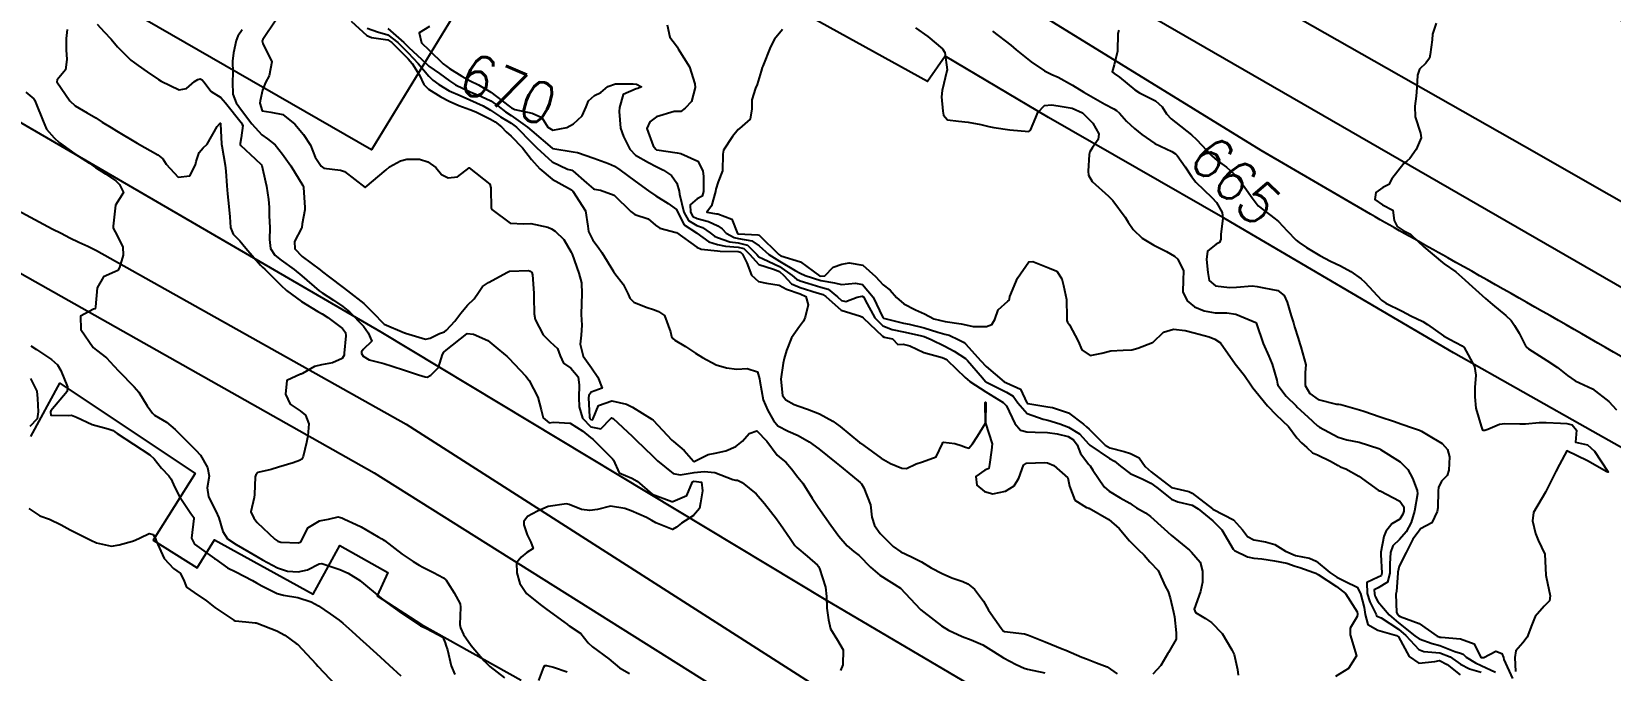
# Model space of a CAD drawing. Header units: metres. Extents: x 292545 to 299085, y 7450245 to 7463078.
# Drawn here: x 296068.4 to 296220.5, y 7461552.1 to 7461613.7 of the extents above; entities that cross this region are included whole.
import ezdxf
from ezdxf.enums import TextEntityAlignment as Align

# ---------------------------------------------------------------- set-up
doc = ezdxf.new("R2010")
doc.units = ezdxf.units.M
for name, color, linetype in [('Cotas', 45, 'Continuous'), ('Curvas de Nivel 1m', 11, 'Continuous'), ('Curvas de Nivel 5m', 15, 'Continuous'), ('Edificações', 30, 'Continuous'), ('Vias Primárias', 230, 'Continuous')]:
    doc.layers.add(name, color=color, linetype=linetype)
doc.styles.add('Style-STANDARD', font='STANDARD.shx')

msp = doc.modelspace()

# ---------------------------------------------------------------- linework, layer by layer
at = {"layer": 'Curvas de Nivel 1m', "flags": 128}
for points, elevation in [([(296074.74, 7461614.39), (296075.43, 7461613.67), (296076.11, 7461612.96), (296076.71, 7461612.21), (296077.99, 7461610.94), (296078.69, 7461610.41), (296079.57, 7461609.81), (296080.67, 7461609.06), (296080.91, 7461608.9), (296082.66, 7461608.06), (296083.35, 7461608.19), (296084.13, 7461608.87), (296084.46, 7461609.08), (296084.68, 7461609.12), (296084.87, 7461609.05), (296085.01, 7461608.85), (296085.74, 7461607.92), (296086.66, 7461607.33), (296087.12, 7461606.83), (296088.62, 7461604.91), (296088.7, 7461604.81), (296088.79, 7461604.64), (296088.61, 7461603.46), (296088.52, 7461602.9), (296088.53, 7461602.81), (296088.6, 7461602.7), (296089.96, 7461601.42), (296090.57, 7461600.85), (296090.61, 7461600.79), (296090.97, 7461599.2), (296091.06, 7461598.78), (296091.26, 7461597.5), (296091.31, 7461596.78), (296091.33, 7461595.97), (296091.37, 7461594.78), (296091.36, 7461593.65), (296091.43, 7461592.78), (296091.85, 7461592.14), (296092.47, 7461591.67), (296093.72, 7461590.75), (296094.45, 7461590.14), (296096.13, 7461588.72), (296096.43, 7461588.5), (296097.51, 7461587.79), (296098.42, 7461587.19), (296099.06, 7461586.68), (296100.39, 7461585.31), (296100.86, 7461584.67), (296101.2, 7461583.84), (296100.37, 7461583.05), (296100.21, 7461582.83), (296100.21, 7461582.67), (296100.36, 7461582.41), (296100.96, 7461582.06), (296102.35, 7461581.7), (296103.17, 7461581.46), (296104.35, 7461581.05), (296105.7, 7461580.61), (296106.34, 7461580.41), (296106.54, 7461580.4), (296106.88, 7461580.59), (296107.61, 7461581.33), (296108, 7461582.58), (296108.14, 7461582.81), (296108.37, 7461582.99), (296110.34, 7461584.55), (296110.36, 7461584.57), (296110.38, 7461584.59), (296110.99, 7461584.54), (296112.38, 7461583.92), (296113.15, 7461583.29), (296114.07, 7461582.5), (296114.23, 7461582.37), (296114.36, 7461582.25), (296116.03, 7461580.48), (296116.34, 7461580.08), (296117.18, 7461578.47), (296117.52, 7461577.25), (296117.71, 7461576.47), (296118.29, 7461575.99), (296118.7, 7461576.04), (296120.29, 7461575.94), (296121.51, 7461575.19), (296122.27, 7461574.58), (296122.47, 7461574.41), (296124.25, 7461572.65), (296124.38, 7461572.52), (296124.48, 7461572.39), (296125.01, 7461571.16), (296126.23, 7461570.67), (296126.76, 7461570.35), (296128.2, 7461569.12), (296130.1, 7461568.42), (296130.19, 7461568.42), (296131.52, 7461568.99), (296132.07, 7461570.29), (296132.22, 7461570.35), (296132.94, 7461570.28), (296133.04, 7461569.45), (296132.86, 7461568.28), (296132.74, 7461567.73), (296132.18, 7461567.07), (296131.02, 7461566.31), (296130.55, 7461565.93), (296130.16, 7461565.7), (296128.54, 7461566.34), (296128.18, 7461566.57), (296127.66, 7461566.86), (296126.18, 7461567.52), (296125.55, 7461567.73), (296124.19, 7461567.96), (296122.93, 7461567.65), (296122.18, 7461567.54), (296121.4, 7461567.64), (296120.19, 7461568.12), (296119.94, 7461568.19), (296118.19, 7461567.94), (296117.17, 7461567.49), (296116.18, 7461566.95), (296115.83, 7461566.49), (296115.84, 7461566.15), (296116.16, 7461565.21), (296116.5, 7461564.48), (296116.74, 7461563.88), (296116.14, 7461563.49), (296115.58, 7461563.04), (296115.13, 7461562.49), (296115.15, 7461561.53), (296115.45, 7461560.49), (296116.09, 7461559.53), (296117.42, 7461558.47), (296118.07, 7461558), (296119.69, 7461556.81), (296120.05, 7461556.54), (296120.11, 7461556.5), (296120.22, 7461556.44), (296121.32, 7461555.69), (296122.04, 7461554.8), (296122.44, 7461554.41), (296124.02, 7461553.26), (296125.06, 7461552.38), (296126, 7461551.84)], 676), ([(296091.95, 7461614.77), (296090.72, 7461612.92), (296090.67, 7461612.85), (296090.65, 7461612.79), (296090.72, 7461612.55), (296091.56, 7461610.78), (296091.33, 7461609.43), (296090.95, 7461608.79), (296090.67, 7461608.05), (296090.44, 7461607), (296090.43, 7461606.79), (296090.64, 7461606.06), (296091.48, 7461605.93), (296092.64, 7461605.7), (296093.8, 7461604.75), (296094.61, 7461603.76), (296095.29, 7461602.73), (296095.74, 7461601.58), (296096.31, 7461600.72), (296096.57, 7461600.53), (296098.19, 7461600.32), (296098.57, 7461600.19), (296100.55, 7461598.67), (296102.57, 7461600.37), (296102.9, 7461600.64), (296103.97, 7461601.24), (296104.58, 7461601.4), (296105.79, 7461601.4), (296106.58, 7461601.15), (296107.36, 7461600.59), (296107.9, 7461599.91), (296108.56, 7461599.59), (296109.44, 7461599.69), (296110.57, 7461600.55), (296112.56, 7461598.98), (296112.65, 7461598.63), (296112.66, 7461598.53), (296112.69, 7461596.68), (296112.77, 7461596.53), (296114.51, 7461595.21), (296115.83, 7461595.17), (296116.51, 7461595.19), (296118.14, 7461594.83), (296118.51, 7461594.69), (296118.87, 7461594.45), (296119.7, 7461593.65), (296120.4, 7461592.43), (296120.48, 7461592.23), (296121.15, 7461590.42), (296121.39, 7461589.47), (296121.44, 7461588.42), (296121.38, 7461587.47), (296121.37, 7461586.42), (296121.41, 7461585.41), (296121.35, 7461584.42), (296121.25, 7461583.55), (296121.55, 7461582.42), (296122.35, 7461581.27), (296122.96, 7461580.4), (296123.39, 7461579.34), (296122.32, 7461578.94), (296122.1, 7461578.62), (296122.08, 7461578.41), (296122.16, 7461576.55), (296122.19, 7461576.41), (296122.29, 7461576.31), (296122.41, 7461576.29), (296122.5, 7461576.41), (296123.04, 7461577.67), (296124.31, 7461578.1), (296125.72, 7461577.79), (296126.3, 7461577.5), (296128.15, 7461576.34), (296128.29, 7461576.23), (296130.1, 7461574.32), (296130.26, 7461574.18), (296131.27, 7461573.32), (296132.18, 7461572.29), (296132.22, 7461572.27), (296132.24, 7461572.27), (296132.26, 7461572.27), (296132.32, 7461572.29), (296133.6, 7461572.93), (296134.25, 7461573.06), (296135.28, 7461573.29), (296136.26, 7461573.69), (296136.91, 7461574.23), (296137.53, 7461574.97), (296138.28, 7461575.23), (296139.24, 7461574.21), (296140.25, 7461572.87), (296140.61, 7461572.56), (296141.08, 7461572.19), (296141.61, 7461571.55), (296142.23, 7461570.76), (296142.69, 7461570.17), (296143.62, 7461568.74), (296144, 7461568.15), (296144.19, 7461567.87), (296145.39, 7461566.14), (296146.16, 7461565.06), (296146.98, 7461564.12), (296147.63, 7461563.6), (296148.13, 7461563.19), (296149.23, 7461562.09), (296150.12, 7461561.3), (296152.1, 7461560.06), (296154, 7461558.03), (296154.03, 7461557.99), (296154.07, 7461557.96), (296154.35, 7461557.75), (296156.06, 7461556.43), (296156.74, 7461556), (296158.04, 7461555.41), (296158.93, 7461555.09), (296160.03, 7461554.59), (296161.05, 7461553.95), (296162.02, 7461553.34), (296163.24, 7461552.7), (296164.01, 7461552.35), (296164.34, 7461552.25), (296166, 7461551.89)], 674), ([(296099.2, 7461614.69), (296100.73, 7461613.3), (296101.18, 7461613.11), (296102.73, 7461612.89), (296103.13, 7461612.64), (296104.7, 7461611.05), (296105.09, 7461610.62), (296105.79, 7461609.5), (296106.21, 7461608.6), (296106.67, 7461608.12), (296107.84, 7461607.4), (296108.65, 7461606.97), (296109.59, 7461606.56), (296110.64, 7461606.18), (296111.23, 7461605.95), (296112.63, 7461605.25), (296113.09, 7461604.98), (296113.7, 7461604.51), (296114.14, 7461604.03), (296114.61, 7461603.61), (296115.71, 7461602.49), (296116.59, 7461601.36), (296117.37, 7461600.47), (296118.56, 7461599.47), (296119.21, 7461599.1), (296120.42, 7461598.43), (296120.49, 7461598.37), (296120.55, 7461598.31), (296121.77, 7461596.42), (296122, 7461594.93), (296122.07, 7461594.41), (296122.49, 7461593.59), (296122.99, 7461592.91), (296123.34, 7461592.4), (296124.46, 7461590.57), (296124.59, 7461590.39), (296125.42, 7461589.35), (296125.9, 7461588.37), (296126.06, 7461588), (296126.43, 7461587.62), (296127.63, 7461587.14), (296128.42, 7461586.86), (296128.8, 7461586.72), (296129.4, 7461586.33), (296129.96, 7461584.75), (296130.06, 7461584.31), (296130.18, 7461584.11), (296130.38, 7461583.96), (296131.4, 7461583.34), (296132.37, 7461582.71), (296133.04, 7461582.28), (296134.35, 7461581.58), (296135.34, 7461581.27), (296136.35, 7461581.16), (296137.35, 7461581.23), (296138.34, 7461580.89), (296138.53, 7461580.22), (296138.56, 7461579.99), (296138.9, 7461578.21), (296139.32, 7461577.19), (296139.88, 7461576.2), (296140.29, 7461575.71), (296141.28, 7461575.18), (296142.27, 7461574.78), (296143.33, 7461574.16), (296144.26, 7461573.47), (296145.91, 7461572.13), (296146.24, 7461571.86), (296147.49, 7461570.84), (296148.22, 7461570.25), (296148.36, 7461570.1), (296148.59, 7461569.72), (296149.21, 7461568.09), (296149.36, 7461566.91), (296149.61, 7461566.09), (296150.16, 7461565.32), (296151.41, 7461564.07), (296152.14, 7461563.55), (296153.18, 7461563.09), (296154.13, 7461562.6), (296155.07, 7461562.02), (296156.12, 7461561.48), (296157.06, 7461561.06), (296158.11, 7461560.69), (296158.6, 7461560.48), (296159.22, 7461559.97), (296160.09, 7461558.79), (296160.6, 7461557.95), (296161.79, 7461556.21), (296162, 7461555.94), (296162.05, 7461555.9), (296162.12, 7461555.87), (296164.05, 7461555.64), (296164.42, 7461555.54), (296166.04, 7461554.87), (296167.69, 7461554.21), (296168.03, 7461554.07), (296168.53, 7461553.86), (296169.58, 7461553.41), (296170.02, 7461553.24), (296170.97, 7461552.87), (296172.01, 7461552.48), (296172.99, 7461551.81)], 673), ([(296129.64, 7461614.33), (296129.9, 7461613.15), (296130.55, 7461612.31), (296130.61, 7461612.21), (296130.71, 7461612.03), (296131.8, 7461610.3), (296132.32, 7461608.65), (296132.35, 7461608.29), (296131.99, 7461606.96), (296131.39, 7461606.3), (296130.95, 7461606), (296130.64, 7461605.99), (296130.31, 7461605.98), (296128.63, 7461605.46), (296127.97, 7461605), (296127.67, 7461604.35), (296128.28, 7461602.67), (296128.55, 7461602.34), (296128.6, 7461602.3), (296128.66, 7461602.28), (296130.6, 7461602.01), (296130.96, 7461601.95), (296132.59, 7461601.2), (296133.09, 7461600.28), (296133.14, 7461599.71), (296133.14, 7461598.28), (296133.01, 7461597.82), (296132.54, 7461597.56), (296131.85, 7461596.98), (296131.89, 7461596.3), (296132.11, 7461595.88), (296132.52, 7461595.67), (296133.63, 7461595.39), (296134.51, 7461594.98), (296134.93, 7461594.68), (296135.33, 7461594.26), (296136.08, 7461593.83), (296136.5, 7461593.76), (296137.8, 7461593.53), (296138.49, 7461593.05), (296139.43, 7461592.21), (296140.47, 7461591.56), (296141.96, 7461590.68), (296142.46, 7461590.4), (296142.93, 7461590.17), (296144.45, 7461589.71), (296145.77, 7461589.46), (296146.44, 7461589.33), (296147.79, 7461589.45), (296148.45, 7461589.31), (296149.47, 7461588.09), (296150.4, 7461586.14), (296150.48, 7461586.08), (296152.02, 7461585.68), (296152.4, 7461585.59), (296152.95, 7461585.49), (296154.39, 7461585.14), (296155.69, 7461584.72), (296156.39, 7461584.53), (296156.8, 7461584.42), (296157.74, 7461583.99), (296158.17, 7461583.77), (296158.38, 7461583.61), (296159.83, 7461581.97), (296160.35, 7461581.41), (296162.08, 7461579.94), (296162.33, 7461579.83), (296163.65, 7461579.24), (296164.29, 7461577.91), (296164.31, 7461577.87), (296164.38, 7461577.85), (296166.31, 7461577.52), (296166.74, 7461577.45), (296168.3, 7461576.94), (296169.74, 7461575.85), (296170.03, 7461575.6), (296170.28, 7461575.37), (296171.81, 7461573.82), (296172.26, 7461573.58), (296173.66, 7461573.21), (296174.26, 7461573.02), (296175.08, 7461572.62), (296175.67, 7461571.78), (296176.24, 7461571.25), (296178.2, 7461569.75), (296179.86, 7461569.38), (296180.21, 7461569.22), (296182.17, 7461567.7), (296182.19, 7461567.68), (296182.24, 7461567.65), (296184.18, 7461566.63), (296185.04, 7461565.67), (296185.53, 7461565.03), (296186.15, 7461564.71), (296187.27, 7461564.52), (296188.15, 7461564.26), (296189.19, 7461563.62), (296190.14, 7461563.2), (296191.5, 7461562.95), (296192.13, 7461562.67), (296193.46, 7461561.57), (296194.12, 7461561.1), (296194.95, 7461560.71), (296196.1, 7461560.16), (296196.4, 7461559.54), (296196.75, 7461558.2), (296196.87, 7461557.53), (296197.1, 7461556.56), (296198.06, 7461556), (296199.87, 7461555.49), (296200.05, 7461555.36), (296201.09, 7461553.48), (296202.02, 7461552.82), (296203.57, 7461552.99), (296204.02, 7461553.1), (296204.75, 7461552.69), (296206.01, 7461551.7)], 669), ([(296203.69, 7461614.51), (296203.34, 7461613.45), (296203.3, 7461612.88), (296203.12, 7461611.46), (296203.04, 7461611.12), (296202.7, 7461610.63), (296202.1, 7461610.06), (296201.91, 7461609.47), (296201.83, 7461608.31), (296201.75, 7461607.47), (296201.64, 7461606.49), (296201.68, 7461605.47), (296202.18, 7461603.91), (296202.26, 7461603.46), (296201.75, 7461602.32), (296201.17, 7461601.47), (296200.87, 7461601.2), (296200.59, 7461600.97), (296199.42, 7461599.5), (296199.12, 7461598.94), (296198.56, 7461598.66), (296197.88, 7461598.19), (296197.78, 7461597.52), (296198.54, 7461597), (296199.52, 7461596.48), (296199.66, 7461595.49), (296199.93, 7461594.9), (296200.51, 7461594.51), (296201.21, 7461594.18), (296201.96, 7461593.47), (296202.5, 7461592.95), (296204.29, 7461591.44), (296204.47, 7461591.3), (296205.57, 7461590.53), (296206.46, 7461589.78), (296206.85, 7461589.41), (296208.43, 7461587.97), (296209.11, 7461587.38), (296210.41, 7461586.34), (296210.91, 7461585.86), (296211.25, 7461585.36), (296211.67, 7461584.63), (296212.34, 7461583.34), (296212.38, 7461583.28), (296212.58, 7461583.13), (296214.36, 7461582), (296215.38, 7461581.31), (296216.35, 7461580.54), (296217.07, 7461580.02), (296218.33, 7461579.46), (296218.73, 7461579.27), (296220.31, 7461578.05), (296221.07, 7461577.24)], 664), ([(296071.86, 7461613.89), (296071.77, 7461613.01), (296071.78, 7461611.93), (296071.82, 7461611.01), (296071.7, 7461609.99), (296070.9, 7461609.02), (296070.86, 7461608.83), (296072.12, 7461607.01), (296072.65, 7461606.53), (296073.78, 7461605.85), (296074.63, 7461605.37), (296075.24, 7461604.97), (296076.09, 7461604.43), (296076.61, 7461604.12), (296078.6, 7461602.93), (296080.59, 7461601.8), (296081.09, 7461601.41), (296081.4, 7461600.9), (296082.56, 7461599.66), (296083.67, 7461599.77), (296084.22, 7461600.86), (296084.28, 7461601.16), (296084.59, 7461602.02), (296084.97, 7461602.48), (296085.35, 7461602.85), (296086.32, 7461604.53), (296086.57, 7461604.83), (296086.6, 7461604.86), (296086.62, 7461604.85), (296086.64, 7461604.83), (296086.64, 7461604.81), (296086.74, 7461602.83), (296086.75, 7461602.68), (296087.09, 7461600.82), (296087.15, 7461600.24), (296087.24, 7461598.82), (296087.31, 7461598.06), (296087.44, 7461596.82), (296087.52, 7461595.82), (296087.58, 7461594.82), (296087.86, 7461594.18), (296088.49, 7461593.52), (296089.06, 7461592.8), (296090.47, 7461591.17), (296090.67, 7461590.99), (296090.91, 7461590.78), (296092.44, 7461589.24), (296092.97, 7461588.75), (296094.42, 7461587.68), (296095.99, 7461586.72), (296096.41, 7461586.49), (296096.98, 7461586.13), (296098.39, 7461585.06), (296098.68, 7461584.69), (296098.7, 7461584.37), (296098.54, 7461582.69), (296098.53, 7461582.52), (296098.36, 7461582.17), (296097.43, 7461581.78), (296096.35, 7461581.58), (296095.67, 7461581.4), (296094.54, 7461580.74), (296094.41, 7461580.67), (296094.34, 7461580.66), (296093.03, 7461580.06), (296092.89, 7461578.76), (296093.35, 7461577.8), (296094.3, 7461577.15), (296094.81, 7461576.73), (296095.13, 7461575.89), (296095.05, 7461574.73), (296094.9, 7461574.1), (296094.58, 7461572.74), (296094.47, 7461572.5), (296094.24, 7461572.35), (296093.62, 7461572.13), (296092.23, 7461571.71), (296091.52, 7461571.49), (296090.23, 7461571.19), (296090.03, 7461570.99), (296089.98, 7461570.79), (296089.92, 7461569.07), (296089.86, 7461568.79), (296089.56, 7461567.42), (296089.85, 7461566.79), (296090.17, 7461566.39), (296091.85, 7461564.77), (296092.15, 7461564.58), (296092.43, 7461564.48), (296094.15, 7461564.42), (296094.36, 7461564.53), (296094.49, 7461564.74), (296095.04, 7461565.86), (296096.17, 7461566.53), (296096.32, 7461566.57), (296097.02, 7461566.71), (296097.95, 7461566.93), (296098.17, 7461566.87), (296098.3, 7461566.82), (296098.56, 7461566.69), (296099.69, 7461566.19), (296100.17, 7461565.97), (296101.81, 7461565), (296102.15, 7461564.81), (296102.26, 7461564.75), (296102.42, 7461564.65), (296104.13, 7461563.33), (296105.18, 7461562.61), (296105.77, 7461562.26), (296106.12, 7461562.08), (296107.13, 7461561.57), (296108.11, 7461561.05), (296108.35, 7461560.82), (296108.52, 7461560.57), (296109.13, 7461559.6), (296109.7, 7461558.56), (296109.75, 7461558.24), (296109.68, 7461556.56), (296109.73, 7461556.23), (296110.04, 7461555.59), (296110.77, 7461554.54), (296112.01, 7461553.07), (296112.56, 7461552.52), (296113.99, 7461551.42)], 677), ([(296100.74, 7461614), (296101.74, 7461613.66), (296102.73, 7461613.36), (296103.7, 7461612.63), (296104.71, 7461611.63), (296105.68, 7461610.61), (296106.68, 7461609.4), (296107.09, 7461609), (296107.66, 7461608.59), (296108.66, 7461607.96), (296109.7, 7461607.51), (296110.65, 7461607.12), (296111.91, 7461606.54), (296112.64, 7461606.12), (296113.6, 7461605.48), (296114.63, 7461604.87), (296115.13, 7461604.49), (296116.61, 7461602.98), (296117.08, 7461602.48), (296118.58, 7461601.12), (296120.03, 7461600.44), (296120.47, 7461600.32), (296120.57, 7461600.26), (296121.88, 7461599.1), (296122.55, 7461598.53), (296122.65, 7461598.5), (296123.21, 7461598.4), (296124.55, 7461597.93), (296126.13, 7461596.36), (296126.52, 7461596.07), (296127.81, 7461595.64), (296128.51, 7461595.04), (296128.93, 7461594.75), (296130.5, 7461594.34), (296130.52, 7461594.33), (296130.53, 7461594.31), (296132.49, 7461592.9), (296132.93, 7461592.73), (296134.49, 7461592.56), (296134.76, 7461592.54), (296136.49, 7461592.49), (296136.69, 7461592.44), (296136.89, 7461592.24), (296137.3, 7461591.4), (296137.75, 7461590.23), (296138.45, 7461589.6), (296139.2, 7461589.45), (296140.44, 7461589.26), (296141.12, 7461588.87), (296142.44, 7461588.4), (296143.01, 7461588.16), (296143.22, 7461587.36), (296142.92, 7461586.16), (296142.77, 7461585.79), (296142.39, 7461585.28), (296141.63, 7461584.18), (296141.12, 7461582.94), (296140.91, 7461582.19), (296140.81, 7461581.74), (296140.59, 7461580.2), (296140.74, 7461578.62), (296141.06, 7461578.19), (296141.88, 7461577.75), (296142.31, 7461577.58), (296143.17, 7461577.3), (296144.3, 7461576.86), (296145.6, 7461576.14), (296146.29, 7461575.64), (296148.17, 7461574.1), (296148.22, 7461574.06), (296148.26, 7461574.03), (296148.57, 7461573.79), (296150.25, 7461572.59), (296151.16, 7461572.07), (296152.24, 7461571.63), (296152.69, 7461571.6), (296153.62, 7461572.04), (296154.24, 7461572.23), (296155.55, 7461572.72), (296156.15, 7461574.01), (296156.19, 7461574.08), (296156.26, 7461574.12), (296157.34, 7461573.99), (296158.05, 7461573.78), (296158.26, 7461573.67), (296158.68, 7461573.56), (296159.04, 7461573.97), (296159.54, 7461574.7), (296160.29, 7461575.96), (296160.27, 7461577.96), (296160.3, 7461577.98), (296160.31, 7461577.97), (296160.34, 7461577.93), (296160.29, 7461575.96), (296160.95, 7461573.95), (296160.86, 7461573.35), (296160.68, 7461571.96), (296160.61, 7461571.58), (296160.23, 7461571.41), (296159.37, 7461570.82), (296159.47, 7461569.97), (296160.21, 7461569.37), (296160.99, 7461569.16), (296162.21, 7461569.4), (296163.05, 7461569.93), (296163.5, 7461570.65), (296163.94, 7461571.91), (296164.24, 7461572.1), (296165.98, 7461572.15), (296166.25, 7461572.14), (296166.89, 7461571.88), (296168.23, 7461570.68), (296168.38, 7461569.87), (296168.89, 7461568.55), (296170.01, 7461567.84), (296170.15, 7461567.79), (296170.19, 7461567.78), (296170.28, 7461567.75), (296172.18, 7461566.68), (296173.16, 7461565.81), (296174.16, 7461564.62), (296175.01, 7461563.79), (296175.58, 7461563.22), (296176.13, 7461562.6), (296176.93, 7461561.76), (296177.59, 7461560.26), (296177.88, 7461559.75), (296178.09, 7461559.12), (296178.41, 7461557.75), (296178.5, 7461557.31), (296178.67, 7461555.74), (296178.65, 7461555.14), (296178.03, 7461554.07), (296177.91, 7461553.87), (296177.86, 7461553.75), (296177.17, 7461552.59), (296176.4, 7461551.77)], 672), ([(296102.74, 7461613.97), (296104.27, 7461612.62), (296104.72, 7461612.19), (296106.42, 7461610.6), (296106.69, 7461610.36), (296107.73, 7461609.63), (296108.68, 7461608.93), (296109.26, 7461608.56), (296110.66, 7461607.89), (296111.77, 7461607.42), (296112.65, 7461607.01), (296113.33, 7461606.52), (296114.08, 7461605.95), (296114.63, 7461605.59), (296116.19, 7461604.48), (296116.62, 7461604.13), (296118.57, 7461602.46), (296118.6, 7461602.44), (296118.64, 7461602.42), (296120.6, 7461602.11), (296121, 7461602.02), (296122.59, 7461601.49), (296123.99, 7461600.98), (296124.58, 7461600.73), (296125.09, 7461600.37), (296126.56, 7461599.27), (296127.84, 7461598.35), (296128.55, 7461597.86), (296129.74, 7461597.12), (296130.53, 7461596.55), (296130.64, 7461596.31), (296131.28, 7461595.07), (296132.48, 7461594.29), (296132.5, 7461594.27), (296133.65, 7461593.43), (296134.49, 7461593.16), (296135.25, 7461593.02), (296136.49, 7461592.91), (296137.03, 7461592.78), (296137.57, 7461592.23), (296138.47, 7461591.23), (296139.88, 7461590.79), (296140.46, 7461590.56), (296140.89, 7461590.19), (296141.63, 7461589.37), (296142.44, 7461589.01), (296144.08, 7461588.52), (296144.44, 7461588.42), (296144.64, 7461588.35), (296144.91, 7461588.15), (296146.41, 7461586.84), (296148.26, 7461586.25), (296148.4, 7461586.21), (296148.53, 7461586.1), (296150.39, 7461584.33), (296150.55, 7461584.25), (296151.33, 7461584.07), (296151.85, 7461583.53), (296152.38, 7461583.57), (296153.02, 7461583.4), (296154.37, 7461582.77), (296156.11, 7461582.27), (296156.36, 7461582.17), (296156.47, 7461582.11), (296156.62, 7461582.01), (296158.34, 7461580.36), (296158.8, 7461579.98), (296160.32, 7461578.98), (296162, 7461577.94), (296162.31, 7461577.62), (296163.11, 7461575.93), (296163.65, 7461575.29), (296164.27, 7461575.11), (296165.08, 7461575.1), (296166.27, 7461575.06), (296167.21, 7461574.94), (296168.27, 7461574.66), (296168.77, 7461574.36), (296169.11, 7461573.86), (296169.43, 7461573.02), (296170.24, 7461571.96), (296170.36, 7461571.84), (296170.64, 7461571.43), (296171.71, 7461569.83), (296172.21, 7461569.41), (296173.25, 7461568.76), (296174.2, 7461568.24), (296174.46, 7461568.06), (296174.84, 7461567.79), (296175.71, 7461567.3), (296176.18, 7461566.97), (296177.5, 7461565.76), (296178.16, 7461565.17), (296179.94, 7461563.72), (296180.04, 7461563.62), (296180.14, 7461563.52), (296180.97, 7461562.56), (296181.19, 7461561.71), (296181.2, 7461560.62), (296181, 7461559.72), (296180.39, 7461558.04), (296180.51, 7461557.72), (296181.48, 7461557.13), (296182.06, 7461556.75), (296183.08, 7461555.69), (296184.03, 7461554.13), (296184.23, 7461553.68), (296184.56, 7461552.22), (296184.64, 7461551.67)], 671), ([(296140.74, 7461613.87), (296139.97, 7461612.95), (296139.58, 7461612.21), (296138.84, 7461610.36), (296138.79, 7461610.22), (296138.69, 7461609.88), (296138.32, 7461608.58), (296138.16, 7461608.23), (296137.78, 7461607.11), (296137.8, 7461606.23), (296137.63, 7461605.24), (296136.62, 7461604.35), (296136.49, 7461604.24), (296135.94, 7461603.58), (296135.07, 7461602.26), (296135, 7461601.86), (296134.97, 7461600.26), (296134.56, 7461599.22), (296134.32, 7461598.51), (296134.29, 7461598.27), (296133.9, 7461596.91), (296133.46, 7461596.28), (296134.38, 7461596.13), (296134.52, 7461596.12), (296135.87, 7461595.61), (296136.4, 7461594.24), (296136.46, 7461594.2), (296136.5, 7461594.19), (296138.38, 7461594.1), (296138.5, 7461594.06), (296140.39, 7461592.2), (296140.48, 7461592.14), (296140.6, 7461592.08), (296142.47, 7461591.5), (296144.32, 7461590.15), (296144.45, 7461590.11), (296144.81, 7461590.14), (296145.63, 7461590.97), (296146.47, 7461591.27), (296147.18, 7461591.41), (296148.47, 7461591.17), (296149.71, 7461590.09), (296150.45, 7461589.29), (296151.13, 7461588.76), (296151.73, 7461588.06), (296152.42, 7461587.46), (296153.57, 7461586.88), (296154.41, 7461586.48), (296155.33, 7461586.02), (296156.4, 7461585.75), (296157.94, 7461585.53), (296158.4, 7461585.43), (296159.11, 7461585.26), (296160.4, 7461585.27), (296160.9, 7461585.45), (296161.19, 7461585.95), (296161.5, 7461586.86), (296162.43, 7461587.71), (296162.56, 7461587.81), (296162.6, 7461587.94), (296162.65, 7461588.15), (296163.38, 7461589.93), (296164.47, 7461591.51), (296164.85, 7461591.53), (296166.46, 7461590.89), (296167.18, 7461590.6), (296167.66, 7461589.87), (296167.81, 7461589.23), (296168.09, 7461587.87), (296168.12, 7461586.15), (296168.12, 7461585.86), (296168.2, 7461585.67), (296168.4, 7461585.43), (296169.22, 7461583.85), (296169.56, 7461583.03), (296170.37, 7461582.47), (296171.49, 7461582.71), (296172.37, 7461582.92), (296173.56, 7461582.99), (296174.38, 7461583.01), (296174.97, 7461583.19), (296176.38, 7461583.73), (296176.41, 7461583.74), (296176.44, 7461583.77), (296177.43, 7461584.73), (296178.4, 7461585), (296179.53, 7461584.87), (296180.39, 7461584.65), (296181.84, 7461584.26), (296182.39, 7461584.05), (296182.91, 7461583.69), (296184.35, 7461581.68), (296185.22, 7461580.54), (296185.83, 7461579.66), (296186.04, 7461579.36), (296186.33, 7461579.01), (296187.45, 7461577.64), (296188.3, 7461576.77), (296189.47, 7461575.62), (296190.27, 7461574.54), (296190.71, 7461574.05), (296191.24, 7461573.6), (296191.78, 7461573.11), (296192.26, 7461572.89), (296193.52, 7461572.3), (296194.25, 7461571.86), (296194.45, 7461571.76), (296195, 7461571.55), (296196.23, 7461570.86), (296198.12, 7461569.51), (296198.17, 7461569.47), (296198.21, 7461569.45), (296198.29, 7461569.43), (296200.2, 7461568.45), (296200.59, 7461567.88), (296200.58, 7461567.48), (296200.49, 7461567.18), (296200.18, 7461566.71), (296199.43, 7461566.25), (296198.86, 7461565.5), (296198.65, 7461565.02), (296198.35, 7461563.51), (296198.36, 7461563.29), (296198.46, 7461561.51), (296198.39, 7461561.23), (296198.12, 7461561.1), (296197.02, 7461560.61), (296197.05, 7461559.53), (296197.32, 7461558.75), (296197.9, 7461557.51), (296197.96, 7461557.4), (296198.07, 7461557.34), (296198.39, 7461557.19), (296200.06, 7461556.09), (296200.77, 7461555.48), (296202.03, 7461554.16), (296202.52, 7461553.96), (296204.03, 7461553.83), (296205.05, 7461553.43), (296206.02, 7461552.73), (296206.9, 7461552.29), (296208.01, 7461551.95)], 668), ([(296153.55, 7461614.04), (296154.73, 7461613.2), (296156.17, 7461612.01), (296156.37, 7461611.67), (296156.59, 7461610), (296156.58, 7461609.89), (296156.12, 7461608.01), (296156.05, 7461607.41), (296156.19, 7461606.01), (296156.26, 7461605.63), (296156.63, 7461605.19), (296157.68, 7461605.04), (296158.63, 7461604.95), (296159.85, 7461604.74), (296160.63, 7461604.55), (296161.11, 7461604.43), (296162.63, 7461604.22), (296164.48, 7461604.05), (296164.63, 7461604.19), (296165.14, 7461605.4), (296165.33, 7461605.9), (296165.97, 7461606.57), (296166.65, 7461606.62), (296167.3, 7461606.53), (296168.65, 7461606.3), (296169.63, 7461605.85), (296170.63, 7461604.86), (296171.21, 7461603.83), (296171.16, 7461603.29), (296170.6, 7461602.53), (296170.35, 7461602.09), (296170.28, 7461601.84), (296170.19, 7461600.23), (296170.22, 7461599.84), (296170.57, 7461599.24), (296172.14, 7461597.82), (296172.55, 7461597.42), (296173.75, 7461595.8), (296174.04, 7461595.32), (296174.51, 7461594.62), (296175.39, 7461593.78), (296176.49, 7461593.1), (296177.73, 7461592.51), (296178.48, 7461592.05), (296178.81, 7461591.74), (296179.36, 7461590.64), (296179.33, 7461589.74), (296179.31, 7461588.6), (296179.71, 7461587.73), (296180.42, 7461587.16), (296181.35, 7461586.78), (296182.42, 7461586.58), (296183.53, 7461586.58), (296184.41, 7461586.47), (296186.33, 7461585.65), (296186.37, 7461585.62), (296186.4, 7461585.53), (296187.04, 7461583.64), (296187.59, 7461582.41), (296187.91, 7461581.63), (296188.34, 7461580.1), (296188.41, 7461579.7), (296188.44, 7461579.63), (296189.26, 7461578.55), (296190.2, 7461577.61), (296190.31, 7461577.51), (296191.32, 7461576.57), (296192.28, 7461575.71), (296192.46, 7461575.58), (296194.27, 7461574.61), (296195.08, 7461574.36), (296196.27, 7461574.11), (296198.17, 7461573.51), (296198.26, 7461573.47), (296198.34, 7461573.43), (296200.24, 7461572.23), (296200.95, 7461571.48), (296201.42, 7461570.67), (296201.86, 7461569.47), (296201.88, 7461569.14), (296201.62, 7461567.47), (296201.27, 7461566.38), (296200.8, 7461565.48), (296200.16, 7461564.75), (296199.51, 7461564.13), (296199.29, 7461563.5), (296199.22, 7461562.41), (296199.22, 7461561.5), (296198.99, 7461560.62), (296198.1, 7461560.1), (296197.73, 7461559.89), (296197.74, 7461559.52), (296197.83, 7461559.25), (296198.09, 7461558.78), (296199.15, 7461557.5), (296200.07, 7461556.73), (296201.64, 7461555.47), (296202.04, 7461555.17), (296203.3, 7461554.72), (296204.03, 7461554.53), (296205.5, 7461553.96), (296206.03, 7461553.79), (296206.3, 7461553.69), (296206.59, 7461553.41), (296207.48, 7461552.86), (296208.02, 7461552.62), (296209.42, 7461551.96)], 667), ([(296160.98, 7461613.72), (296162.72, 7461612.36), (296163.24, 7461611.92), (296164.7, 7461610.76), (296165.98, 7461609.9), (296166.69, 7461609.55), (296167.28, 7461609.29), (296168.67, 7461608.51), (296169.75, 7461607.85), (296170.66, 7461607.33), (296171.79, 7461606.69), (296172.65, 7461606.23), (296172.9, 7461606.08), (296173.19, 7461605.81), (296173.88, 7461605.05), (296174.63, 7461604.36), (296175.36, 7461603.78), (296176.61, 7461602.89), (296178.23, 7461602.12), (296178.6, 7461601.89), (296178.74, 7461601.74), (296179.51, 7461600.66), (296180.12, 7461599.73), (296180.56, 7461599.16), (296182.09, 7461597.7), (296182.54, 7461597.23), (296183.09, 7461596.26), (296183.14, 7461595.69), (296182.96, 7461594.15), (296182.95, 7461593.69), (296182.82, 7461593.37), (296182.5, 7461593.19), (296181.67, 7461592.52), (296181.58, 7461591.71), (296181.7, 7461590.47), (296181.83, 7461589.71), (296182.45, 7461589.18), (296183.78, 7461589.02), (296184.45, 7461589.06), (296185.97, 7461589.18), (296186.45, 7461589.13), (296187.1, 7461588.99), (296188.44, 7461588.75), (296189.06, 7461588.24), (296189.34, 7461587.62), (296189.74, 7461586.29), (296189.94, 7461585.61), (296190.05, 7461585.25), (296190.39, 7461584.15), (296190.56, 7461583.6), (296190.65, 7461583.32), (296191.14, 7461581.59), (296191.09, 7461580.85), (296191.07, 7461579.59), (296191.54, 7461578.8), (296192.32, 7461578.24), (296194.08, 7461577.79), (296194.32, 7461577.77), (296194.5, 7461577.74), (296195.19, 7461577.55), (296196.31, 7461577.24), (296196.72, 7461577.12), (296198.3, 7461576.58), (296199.69, 7461576.1), (296200.29, 7461575.89), (296201.52, 7461575.47), (296202.09, 7461575.28), (296202.28, 7461575.19), (296202.92, 7461574.81), (296204.27, 7461573.98), (296204.79, 7461573.43), (296204.97, 7461572.71), (296204.9, 7461571.43), (296204.74, 7461570.92), (296204.22, 7461570.37), (296203.91, 7461569.75), (296203.89, 7461569.44), (296203.84, 7461567.8), (296203.8, 7461567.44), (296203.27, 7461566.35), (296202.17, 7461565.77), (296202.04, 7461565.59), (296201.96, 7461565.46), (296201.45, 7461564.77), (296200.79, 7461563.48), (296200.13, 7461562.19), (296200.01, 7461561.61), (296200, 7461561.49), (296199.86, 7461559.73), (296199.82, 7461559.49), (296199.86, 7461557.7), (296200, 7461557.49), (296200.07, 7461557.43), (296200.24, 7461557.32), (296202.06, 7461556.65), (296203.8, 7461555.44), (296203.97, 7461555.37), (296204.04, 7461555.35), (296204.16, 7461555.32), (296206.04, 7461555.17), (296207.34, 7461554.7), (296207.99, 7461553.39), (296208.01, 7461553.37), (296208.02, 7461553.37), (296208.06, 7461553.36), (296208.28, 7461553.39), (296209.44, 7461553.97), (296210.03, 7461553.77), (296210.16, 7461553.37), (296210.2, 7461553.18), (296211.05, 7461551.36)], 666), ([(296067.87, 7461607.85), (296068.65, 7461607.19), (296068.71, 7461607.1), (296068.74, 7461607.05), (296068.83, 7461606.87), (296069.55, 7461605.04), (296069.88, 7461604.29), (296070.61, 7461603.44), (296071.11, 7461603.01), (296072.59, 7461601.92), (296074, 7461600.99), (296074.58, 7461600.6), (296075.57, 7461599.97), (296076.56, 7461599.29), (296076.91, 7461598.95), (296077.3, 7461598.19), (296076.53, 7461596.95), (296076.28, 7461594.95), (296076.28, 7461594.74), (296076.5, 7461594.39), (296077.23, 7461592.94), (296077.27, 7461592.15), (296076.91, 7461590.95), (296076.73, 7461590.67), (296076.46, 7461590.55), (296075.36, 7461590.05), (296074.74, 7461588.98), (296074.59, 7461587.15), (296074.55, 7461586.98), (296074.41, 7461586.93), (296073.15, 7461586.25), (296073.19, 7461584.99), (296074.37, 7461583.26), (296074.69, 7461582.98), (296075.64, 7461582.25), (296076.35, 7461581.48), (296076.83, 7461580.95), (296078.32, 7461579.46), (296078.77, 7461578.93), (296079.58, 7461577.63), (296080.09, 7461576.91), (296080.29, 7461576.73), (296081.44, 7461576.05), (296082.28, 7461575.33), (296082.7, 7461574.88), (296084.25, 7461573.35), (296084.69, 7461572.86), (296085.39, 7461571.69), (296085.55, 7461570.85), (296085.34, 7461569.72), (296085.49, 7461568.85), (296086.18, 7461567.49), (296086.48, 7461566.84), (296086.84, 7461565.51), (296087.31, 7461564.82), (296088.14, 7461564.27), (296089.37, 7461563.56), (296090.13, 7461563.12), (296090.68, 7461562.78), (296092.12, 7461562.01), (296093.07, 7461561.71), (296094.11, 7461561.64), (296095.02, 7461561.82), (296096.12, 7461562.39), (296096.4, 7461562.44), (296098.11, 7461561.87), (296098.93, 7461561.5), (296100.1, 7461560.76), (296100.22, 7461560.67), (296102.09, 7461559.09), (296102.67, 7461558.64), (296104.07, 7461557.64), (296105.61, 7461556.61), (296105.89, 7461556.44), (296106.05, 7461556.35), (296106.46, 7461556.18), (296108.04, 7461555.34), (296108.25, 7461554.79), (296108.32, 7461554.58), (296108.49, 7461554.11), (296108.85, 7461552.57), (296109.18, 7461551.75)], 678), ([(296068.37, 7461583.42), (296068.9, 7461583.04), (296070.35, 7461582.09), (296070.92, 7461581.59), (296071.25, 7461581.02), (296071.89, 7461579.44), (296071.86, 7461579.01), (296070.29, 7461577.13), (296070.26, 7461577.06), (296070.26, 7461577.03), (296070.29, 7461576.73), (296071.97, 7461576.69), (296072.29, 7461576.71), (296072.76, 7461576.52), (296074.28, 7461575.83), (296075.82, 7461575.42), (296076.28, 7461575.25), (296076.45, 7461575.13), (296076.67, 7461574.95), (296078.26, 7461573.94), (296079.84, 7461572.91), (296080.24, 7461572.53), (296080.96, 7461571.62), (296081.64, 7461570.89), (296081.88, 7461570.55), (296082.21, 7461569.81), (296082.69, 7461568.88), (296083.78, 7461567.26), (296084.06, 7461566.86), (296084.07, 7461566.76), (296083.85, 7461564.86), (296084.14, 7461564.31), (296086.04, 7461562.93), (296086.12, 7461562.87), (296086.16, 7461562.84), (296087.32, 7461562.03), (296088.11, 7461561.63), (296089.71, 7461560.79), (296090.1, 7461560.57), (296090.6, 7461560.28), (296092.09, 7461559.55), (296092.71, 7461559.39), (296094.09, 7461559.15), (296095.35, 7461558.73), (296096.08, 7461558.34), (296097.2, 7461557.58), (296098.06, 7461556.98), (296098.41, 7461556.69), (296099.28, 7461555.91), (296100.04, 7461555.22), (296100.66, 7461554.66), (296102.01, 7461553.43), (296102.87, 7461552.64), (296103.99, 7461551.61)], 679), ([(296117.29, 7461551.16), (296117.76, 7461552.46), (296117.87, 7461552.6), (296118.01, 7461552.62), (296118.71, 7461552.45), (296120, 7461552.01)], 677)]:
    msp.add_lwpolyline(points, dxfattribs=dict(at, elevation=elevation))
at = {"layer": 'Curvas de Nivel 5m', "flags": 128}
for points, elevation in [([(296088.73, 7461613.84), (296088.31, 7461613.23), (296088.14, 7461612.82), (296087.88, 7461611.64), (296087.8, 7461610.82), (296087.81, 7461609.7), (296087.79, 7461608.82), (296087.81, 7461607.66), (296088.15, 7461606.81), (296088.64, 7461606.12), (296089.65, 7461604.8), (296090.61, 7461603.73), (296091.17, 7461603.34), (296091.88, 7461602.77), (296092.59, 7461601.88), (296093.4, 7461600.75), (296094.55, 7461598.85), (296094.61, 7461598.74), (296094.63, 7461598.67), (296094.76, 7461596.74), (296094.74, 7461596.52), (296094.51, 7461595.16), (296094.45, 7461594.8), (296094.43, 7461594.74), (296093.77, 7461593.46), (296093.8, 7461592.75), (296094.48, 7461592.02), (296096.22, 7461590.72), (296096.46, 7461590.54), (296097.13, 7461590.03), (296098.44, 7461589.03), (296098.87, 7461588.69), (296100.42, 7461587.48), (296101.27, 7461586.66), (296102.4, 7461585.5), (296104.34, 7461584.66), (296104.38, 7461584.65), (296104.46, 7461584.62), (296106.38, 7461584.04), (296106.81, 7461584.16), (296107.72, 7461584.59), (296108.19, 7461584.77), (296108.39, 7461584.9), (296109.19, 7461585.78), (296109.76, 7461586.56), (296110.42, 7461587.31), (296111.05, 7461587.92), (296111.47, 7461588.54), (296111.87, 7461589.11), (296112.44, 7461589.52), (296114.27, 7461590.5), (296114.38, 7461590.58), (296114.45, 7461590.61), (296116.29, 7461590.65), (296116.45, 7461590.61), (296116.62, 7461590.48), (296116.69, 7461590.24), (296116.79, 7461588.48), (296116.81, 7461588.1), (296116.83, 7461586.48), (296116.94, 7461585.94), (296117.69, 7461584.47), (296118.38, 7461583.78), (296119.08, 7461583.16), (296119.35, 7461582.45), (296119.67, 7461581.75), (296120.35, 7461581.24), (296121.06, 7461580.42), (296121.16, 7461579.6), (296121.14, 7461578.42), (296121.18, 7461577.54), (296121.48, 7461576.42), (296122.28, 7461575.6), (296123.27, 7461575.41), (296124.21, 7461576.39), (296124.24, 7461576.44), (296124.29, 7461576.46), (296124.35, 7461576.44), (296124.44, 7461576.39), (296126.27, 7461574.7), (296126.62, 7461574.36), (296128.25, 7461572.77), (296128.72, 7461572.34), (296130.23, 7461571.09), (296130.89, 7461570.97), (296132.23, 7461571.19), (296133.2, 7461571.31), (296134.23, 7461571.2), (296135.95, 7461570.53), (296136.22, 7461570.45), (296136.43, 7461570.45), (296136.87, 7461570.24), (296138.21, 7461569.13), (296139.02, 7461568.21), (296140.18, 7461566.73), (296140.4, 7461566.42), (296140.56, 7461566.19), (296141.49, 7461564.84), (296141.95, 7461564.17), (296142.04, 7461564.07), (296142.14, 7461563.98), (296143.11, 7461563.14), (296144.12, 7461562.27), (296144.23, 7461562.15), (296144.32, 7461561.95), (296144.88, 7461560.14), (296144.98, 7461559.25), (296145.03, 7461558.14), (296145.19, 7461557.01), (296145.38, 7461556.14), (296146.04, 7461555.04), (296146.6, 7461554.12), (296146.56, 7461552.68), (296146.33, 7461552.13)], 675), ([(296106.74, 7461614.17), (296105.77, 7461613.57), (296106, 7461612.61), (296106.71, 7461611.88), (296108.08, 7461610.58), (296108.42, 7461610.31), (296108.69, 7461610.13), (296109.86, 7461609.38), (296110.68, 7461608.95), (296111.49, 7461608.54), (296112.66, 7461607.86), (296114.43, 7461606.5), (296114.55, 7461606.41), (296114.64, 7461606.35), (296114.97, 7461606.17), (296116.64, 7461605.81), (296117.58, 7461605.41), (296118.15, 7461604.46), (296118.62, 7461604.19), (296119.98, 7461604.44), (296120.63, 7461604.79), (296121.47, 7461605.58), (296121.84, 7461606.42), (296122.07, 7461607), (296122.66, 7461607.51), (296123.27, 7461607.8), (296123.94, 7461608.39), (296124.68, 7461608.65), (296126.38, 7461608.66), (296126.68, 7461608.61), (296127.16, 7461608.36), (296126.83, 7461608.2), (296126.67, 7461608.17), (296125.42, 7461607.61), (296125.04, 7461606.38), (296125.02, 7461606), (296125.14, 7461604.37), (296125.43, 7461603.56), (296126.06, 7461602.37), (296126.59, 7461601.79), (296127.86, 7461601.07), (296128.58, 7461600.69), (296129.29, 7461600.33), (296130.07, 7461599.82), (296130.56, 7461599.09), (296130.8, 7461598.31), (296130.84, 7461598.01), (296131.25, 7461596.3), (296131.69, 7461595.48), (296132.51, 7461595.01), (296133.04, 7461594.82), (296133.78, 7461594.28), (296134.2, 7461593.97), (296134.5, 7461593.84), (296135.68, 7461593.44), (296136.49, 7461593.34), (296137.38, 7461593.12), (296138.26, 7461592.22), (296138.48, 7461591.98), (296138.9, 7461591.79), (296140.47, 7461591.04), (296141.67, 7461590.18), (296142.09, 7461589.82), (296142.45, 7461589.66), (296143.18, 7461589.43), (296144.44, 7461589.07), (296145.16, 7461588.85), (296146.03, 7461588.13), (296146.43, 7461587.78), (296146.86, 7461587.69), (296147.93, 7461588.11), (296148.43, 7461588.2), (296148.57, 7461588.1), (296148.7, 7461587.82), (296149.63, 7461586.09), (296150.4, 7461585.34), (296151.3, 7461584.98), (296152.39, 7461584.76), (296154.01, 7461584.41), (296154.39, 7461584.3), (296155.06, 7461584.02), (296156.38, 7461583.37), (296157.28, 7461582.9), (296158.36, 7461582.18), (296158.57, 7461581.98), (296160, 7461580.31), (296160.3, 7461579.96), (296160.33, 7461579.93), (296160.4, 7461579.9), (296162.32, 7461578.95), (296162.95, 7461578.56), (296163.4, 7461577.92), (296164.3, 7461576.87), (296165.84, 7461576.34), (296166.29, 7461576.25), (296167.45, 7461575.88), (296168.28, 7461575.57), (296169.34, 7461574.92), (296170.26, 7461573.92), (296170.35, 7461573.84), (296172.25, 7461572.55), (296172.71, 7461572.28), (296173.3, 7461571.81), (296174.23, 7461571.09), (296175.45, 7461570.55), (296176.22, 7461570.18), (296176.78, 7461569.76), (296178.2, 7461568.62), (296178.83, 7461568.37), (296180.2, 7461568.06), (296180.78, 7461567.71), (296182.18, 7461566.53), (296183.04, 7461565.69), (296184.14, 7461563.82), (296184.2, 7461563.74), (296184.28, 7461563.68), (296185.54, 7461563.06), (296186.14, 7461562.95), (296186.9, 7461562.88), (296188.13, 7461562.7), (296189.3, 7461562.45), (296190.13, 7461562.18), (296190.57, 7461562.04), (296191.91, 7461561.58), (296192.12, 7461561.49), (296192.33, 7461561.36), (296194.1, 7461560.22), (296194.95, 7461559.55), (296196.08, 7461557.76), (296196.12, 7461557.59), (296196.13, 7461557.54), (296196.07, 7461557.33), (296195.42, 7461556.19), (296195.4, 7461555.55), (296196.02, 7461553.54), (296195.24, 7461552.32), (296194, 7461551.56)], 670), ([(296173.12, 7461613.81), (296173.05, 7461613.49), (296173, 7461611.81), (296172.7, 7461610.49), (296172.49, 7461609.82), (296172.69, 7461609.66), (296173.2, 7461609.29), (296174.67, 7461608.08), (296175.13, 7461607.79), (296176.66, 7461607.02), (296177.32, 7461606.43), (296177.71, 7461605.75), (296178.17, 7461605.28), (296178.63, 7461604.92), (296180.12, 7461603.72), (296180.62, 7461603.28), (296182.09, 7461601.7), (296182.59, 7461601.27), (296183.51, 7461600.62), (296184.57, 7461599.67), (296185.96, 7461597.66), (296186.54, 7461596.9), (296188.2, 7461595.63), (296188.52, 7461595.37), (296189.36, 7461594.47), (296190.2, 7461593.6), (296190.5, 7461593.36), (296191.21, 7461592.87), (296192.48, 7461592.11), (296193.51, 7461591.57), (296194.47, 7461591.11), (296195.49, 7461590.57), (296196.46, 7461589.87), (296196.81, 7461589.53), (296198.43, 7461587.81), (296198.84, 7461587.51), (296200.42, 7461586.73), (296201.24, 7461586.31), (296202.41, 7461585.76), (296202.87, 7461585.46), (296204.39, 7461584.37), (296204.99, 7461584.04), (296206.21, 7461583.42), (296206.38, 7461583.25), (296207.37, 7461581.4), (296207.51, 7461580.57), (296207.43, 7461579.4), (296207.4, 7461578.48), (296207.51, 7461577.4), (296208.03, 7461575.65), (296208.12, 7461575.39), (296208.19, 7461575.29), (296208.28, 7461575.27), (296208.39, 7461575.28), (296208.68, 7461575.39), (296209.8, 7461575.86), (296210.29, 7461575.92), (296211.75, 7461575.89), (296212.29, 7461575.9), (296213.61, 7461576.01), (296214.29, 7461576.03), (296215.66, 7461575.94), (296216.29, 7461575.92), (296216.79, 7461575.8), (296217.22, 7461575.29), (296217.11, 7461574.12), (296218.27, 7461573.86), (296218.94, 7461573.26), (296220.23, 7461571.31), (296220.25, 7461571.25), (296220.25, 7461571.23), (296220.23, 7461571.22), (296220.13, 7461571.25), (296218.25, 7461572.32), (296216.26, 7461573.3), (296215.58, 7461571.97), (296215.23, 7461571.31), (296214.89, 7461570.65), (296214.21, 7461569.32), (296213.07, 7461567.34), (296212.98, 7461566.54), (296213.26, 7461565.33), (296213.5, 7461564.67), (296214.14, 7461563.32), (296214.26, 7461561.32), (296214.29, 7461561.14), (296214.66, 7461559.31), (296214.59, 7461558.82), (296214.08, 7461558.32), (296213.24, 7461557.33), (296212.89, 7461556.51), (296212.47, 7461555.34), (296212.04, 7461554.79), (296211.37, 7461554.02), (296211.27, 7461553.36), (296211.34, 7461552.03)], 665), ([(296068.33, 7461580.25), (296068.95, 7461579.04), (296069.02, 7461578.33), (296069.07, 7461577.04), (296068.97, 7461576.36), (296068.28, 7461575.63)], 680), ([(296068.18, 7461567.72), (296069.24, 7461567.04), (296070.17, 7461566.7), (296071.3, 7461566.15), (296072.16, 7461565.69), (296073.5, 7461564.99), (296074.15, 7461564.67), (296074.7, 7461564.42), (296076.14, 7461564.09), (296076.86, 7461564.23), (296078.15, 7461564.57), (296078.41, 7461564.67), (296078.88, 7461564.92), (296079.75, 7461565.33), (296080.16, 7461565.23), (296080.35, 7461564.91), (296080.45, 7461564.61), (296081.21, 7461562.9), (296082.11, 7461561.96), (296082.74, 7461561.51), (296083.07, 7461560.88), (296083.36, 7461560.14), (296084.09, 7461559.64), (296085.28, 7461558.85), (296086.07, 7461558.19), (296087.9, 7461556.98), (296088.05, 7461556.92), (296089.06, 7461556.8), (296089.97, 7461556.7), (296090.05, 7461556.7), (296090.17, 7461556.67), (296092.04, 7461555.95), (296092.81, 7461555.52), (296093.93, 7461554.74), (296094.03, 7461554.65), (296095.84, 7461552.72), (296096, 7461552.54), (296097.73, 7461550.7)], 680)]:
    msp.add_lwpolyline(points, dxfattribs=dict(at, elevation=elevation))
at = {"layer": 'Edificações'}
for points in [[(296226.96, 7461611.81), (296216.37, 7461617.51), (296213.38, 7461618.86), (296215.91, 7461623.71), (296210.69, 7461626.43), (296205.11, 7461617.23), (296195.92, 7461621.96), (296200.48, 7461623.25), (296197.47, 7461633.94), (296186.86, 7461632.92), (296180.67, 7461621.63), (296188.66, 7461617.05), (296188.21, 7461616.26), (296212.2, 7461602.65), (296228.5, 7461593.32)], [(296062.64, 7461626.53), (296057.02, 7461613.65), (296057.57, 7461610.6), (296102.08, 7461584.75), (296144.92, 7461558.92), (296209.52, 7461520.85), (296222.27, 7461514.49)], [(296244.75, 7461560.53), (296218.79, 7461575.14), (296205.35, 7461582.74), (296183.38, 7461595.63), (296166.37, 7461605.39), (296156.41, 7461611.32), (296154.71, 7461608.86), (296137.53, 7461618.38)], [(296109.29, 7461615.59), (296101.17, 7461602.28), (296075.5, 7461617.11)], [(296068.37, 7461574.67), (296071.17, 7461579.82), (296084.18, 7461571.1), (296080.15, 7461564.69), (296084.37, 7461562.03), (296086.05, 7461564.71), (296095.54, 7461559.49), (296098.12, 7461564.18), (296102.75, 7461561.57), (296101.72, 7461559.32), (296106, 7461556.56), (296115.59, 7461551.18)]]:
    msp.add_lwpolyline(points, dxfattribs=at)
at = {"layer": 'Vias Primárias'}
for points in [[(296390.59, 7461575.87, 0.000017), (296427.55, 7461557.18, 0.000726)], [(296424.65, 7461551.44, -0.000017), (296387.69, 7461570.13, 0.028434)], [(296034.89, 7461532.74), (296019.12, 7461541.8, -0.25086), (296017.22, 7461552.97, -0.005072), (296025.11, 7461568.22), (296040.51, 7461594.61, -0.367984), (296055.56, 7461597.06), (296101.44, 7461571.18), (296151.32, 7461539.79), (296210.51, 7461505.72, -0.424562), (296214.21, 7461490.95, 0.021177), (296205.64, 7461475.81, -0.023598), (296197.77, 7461462.06)]]:
    msp.add_lwpolyline(points, format="xyb", dxfattribs=at)
msp.add_lwpolyline([(296104.5, 7461575.85), (296151.59, 7461545.72), (296159.68, 7461541.02), (296212.31, 7461511.16, 0.405457), (296229.09, 7461516.82), (296243.57, 7461542.41), (296249.9, 7461553.76, 0.332322), (296246.14, 7461567.88, 0.003049), (296229.06, 7461577.99, 0.00423), (296204.83, 7461591.87, -0.001721), (296197.36, 7461596.09), (296186.84, 7461602.22), (296153.42, 7461622.84), (296141.2, 7461630.9), (296138.74, 7461632.67), (296081.72, 7461664.87), (296073.92, 7461654.13), (296055.26, 7461620.8, 0.120289), (296052.31, 7461610.16, 0.218439), (296061.35, 7461599.87, 0.031464), (296074.7, 7461592.59)], format="xyb", close=True, dxfattribs=at)
at = {"layer": 'Vias Primárias', "elevation": 689.16}
msp.add_lwpolyline([(296142.18, 7461637.08), (296159.43, 7461625.13), (296167.32, 7461620.33), (296276.26, 7461557.5), (296370.49, 7461503.52), (296537.29, 7461408.5), (296565.68, 7461392.03, -0.202322), (296579.54, 7461378.48), (296593.41, 7461350.75), (296605.57, 7461326.4, -0.265304), (296605.86, 7461309.61, 0.883761), (296621.24, 7461308.99, 0.114322), (296622.05, 7461313.8)], format="xyb", dxfattribs=at)

# ---------------------------------------------------------------- texts
at = {"layer": 'Cotas', "style": 'Style-STANDARD'}
for s, rotation, p in [('670', 336.623, (296114.33, 7461608.13, 670)), ('665', 315.6176, (296184.37, 7461599.32, 665))]:
    msp.add_text(s, height=4, rotation=rotation, dxfattribs=at).set_placement(p, align=Align.MIDDLE_CENTER)

doc.saveas('drawing.dxf')
